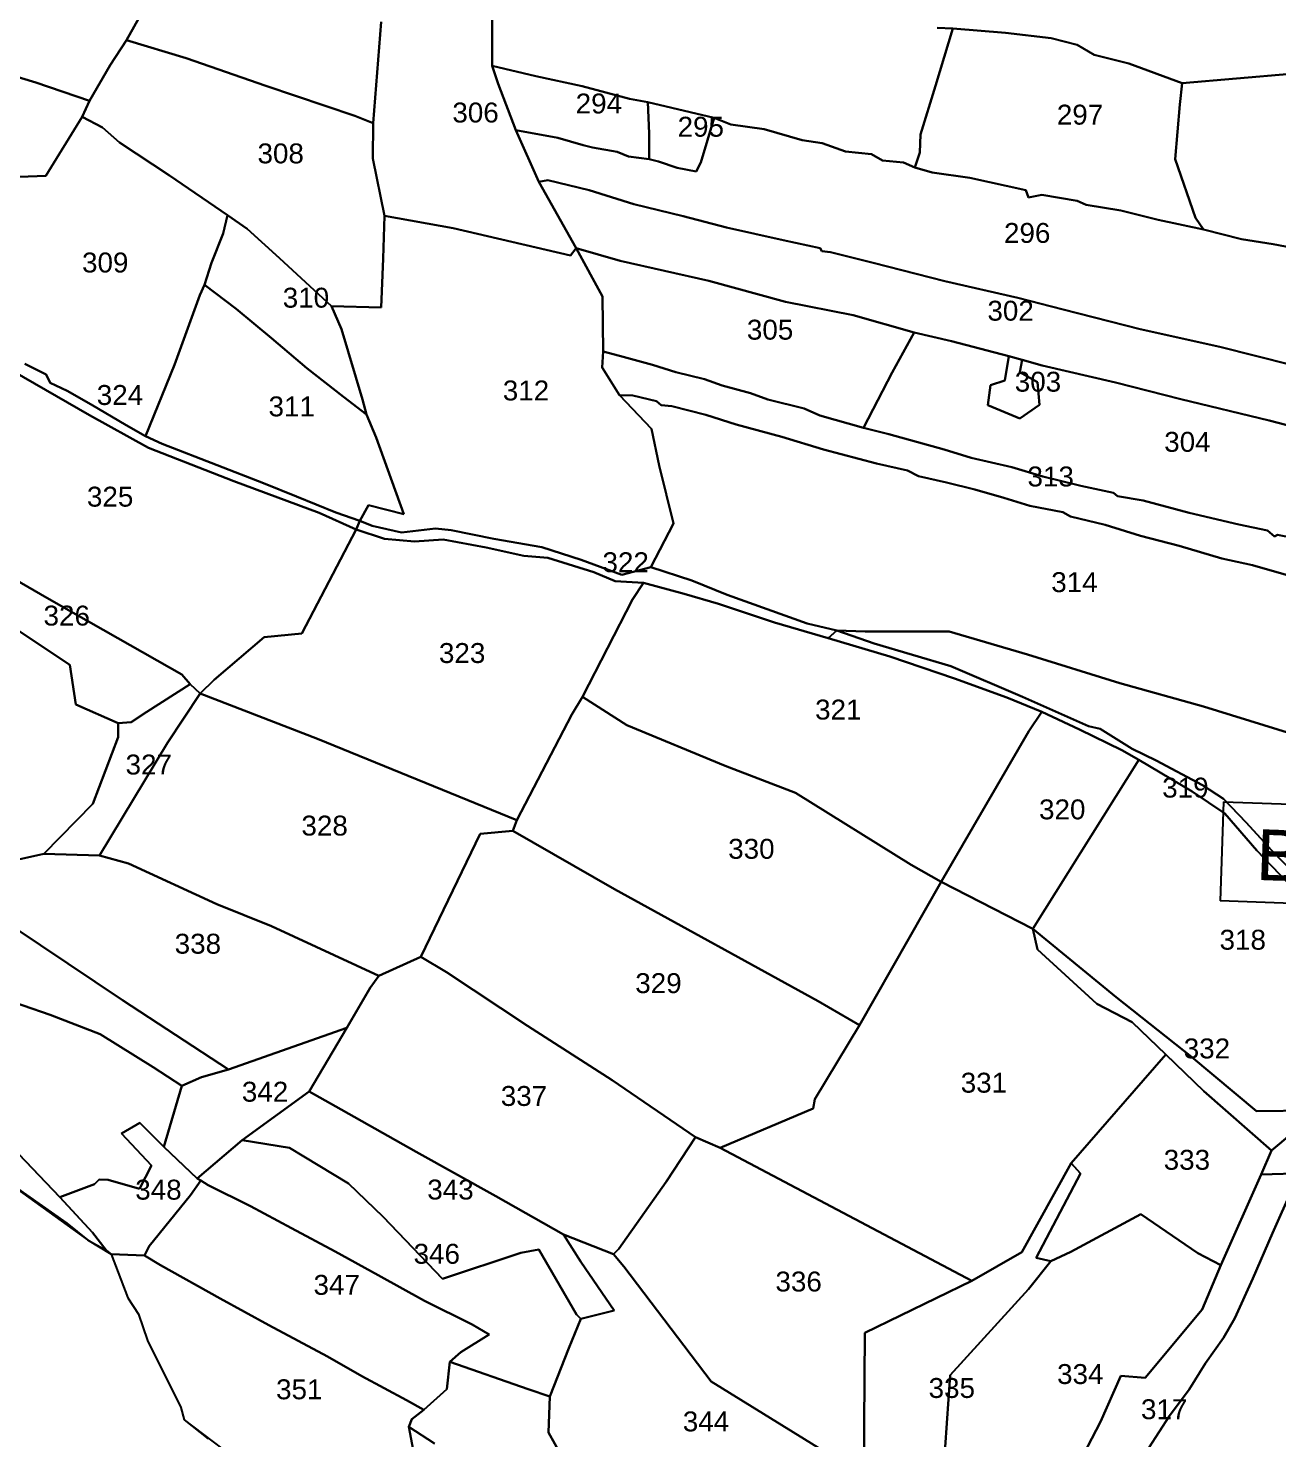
# Model space of a CAD drawing. Header units: inches. Extents: x 186800 to 194298, y 1604602 to 1613194.
# Drawn here: x 189738 to 190679, y 1607669 to 1608731 of the extents above; entities that cross this region are included whole.
import ezdxf

# ---------------------------------------------------------------- set-up
doc = ezdxf.new("R2010")
doc.units = ezdxf.units.IN
doc.header["$LTSCALE"] = 15
doc.header["$MEASUREMENT"] = 0
doc.layers.add('PLOT', color=7, linetype='Continuous')
doc.layers.add('PLOT NO', color=7, linetype='Continuous')
doc.styles.get("Standard").update_dxf_attribs({"font": 'arial.ttf'})

msp = doc.modelspace()

# ---------------------------------------------------------------- linework, layer by layer
at = {"layer": 'PLOT'}
for p, q in [((189823.6, 1608743), (189811.9, 1608722.2)), ((189811.9, 1608722.2), (189823.6, 1608743)), ((190087.6, 1608740.8), (190087.6, 1608702.9)), ((190087.6, 1608702.9), (190087.6, 1608740.8)), ((189997.8, 1608659.7), (190003.8, 1608736.1)), ((190003.8, 1608736.1), (189997.8, 1608659.7)), ((190421.5, 1608687.9), (190434.5, 1608731.2)), ((190434.5, 1608731.2), (190421.5, 1608687.9)), ((190434.5, 1608731.2), (190422.7, 1608731.5)), ((190422.7, 1608731.5), (190434.5, 1608731.2)), ((190434.5, 1608731.2), (190474.3, 1608727.9)), ((190474.3, 1608727.9), (190434.5, 1608731.2)), ((190474.3, 1608727.9), (190508.7, 1608723.8)), ((190508.7, 1608723.8), (190474.3, 1608727.9)), ((189799.8, 1608703.4), (189811.9, 1608722.2)), ((189811.9, 1608722.2), (189799.8, 1608703.4)), ((189811.9, 1608722.2), (189856.9, 1608708.7)), ((189856.9, 1608708.7), (189811.9, 1608722.2)), ((190508.7, 1608723.8), (190528.2, 1608718.8)), ((190528.2, 1608718.8), (190508.7, 1608723.8)), ((190528.2, 1608718.8), (190541.1, 1608711.2)), ((190541.1, 1608711.2), (190528.2, 1608718.8)), ((189665.1, 1608714.4), (189743.6, 1608690.4)), ((189743.6, 1608690.4), (189665.1, 1608714.4)), ((189856.9, 1608708.7), (189916.9, 1608687.8)), ((189916.9, 1608687.8), (189856.9, 1608708.7)), ((190541.1, 1608711.2), (190567.1, 1608704.7)), ((190567.1, 1608704.7), (190541.1, 1608711.2)), ((189784.2, 1608676.6), (189799.8, 1608703.4)), ((189799.8, 1608703.4), (189784.2, 1608676.6)), ((190087.6, 1608702.9), (190120.3, 1608695.2)), ((190120.3, 1608695.2), (190087.6, 1608702.9)), ((190087.6, 1608702.9), (190091.9, 1608689.5)), ((190091.9, 1608689.5), (190087.6, 1608702.9)), ((190567.1, 1608704.7), (190607.3, 1608689.9)), ((190607.3, 1608689.9), (190567.1, 1608704.7)), ((190689.2, 1608697), (190607.3, 1608689.9)), ((190607.3, 1608689.9), (190689.2, 1608697)), ((189743.6, 1608690.4), (189784.2, 1608676.6)), ((189784.2, 1608676.6), (189743.6, 1608690.4)), ((189916.9, 1608687.8), (189984, 1608665.2)), ((189984, 1608665.2), (189916.9, 1608687.8)), ((190091.9, 1608689.5), (190105.3, 1608654.4)), ((190105.3, 1608654.4), (190091.9, 1608689.5)), ((190120.3, 1608695.2), (190155.4, 1608687.7)), ((190155.4, 1608687.7), (190120.3, 1608695.2)), ((190155.4, 1608687.7), (190191, 1608678.2)), ((190191, 1608678.2), (190155.4, 1608687.7)), ((190410.1, 1608651.2), (190421.5, 1608687.9)), ((190421.5, 1608687.9), (190410.1, 1608651.2)), ((190607.3, 1608689.9), (190605.5, 1608673.9)), ((190605.5, 1608673.9), (190607.3, 1608689.9)), ((190607.3, 1608689.9), (190607.3, 1608689.9)), ((189784.2, 1608676.6), (189778.5, 1608664.6)), ((189778.5, 1608664.6), (189784.2, 1608676.6)), ((189784.2, 1608676.6), (189784.2, 1608676.6)), ((190191, 1608678.2), (190204.8, 1608675.6)), ((190204.8, 1608675.6), (190191, 1608678.2)), ((190204.8, 1608675.6), (190254.7, 1608663.7)), ((190254.7, 1608663.7), (190204.8, 1608675.6)), ((190204.8, 1608675.6), (190205.7, 1608651.9)), ((190205.7, 1608651.9), (190204.8, 1608675.6)), ((190204.8, 1608675.6), (190204.8, 1608675.6)), ((189778.5, 1608664.6), (189751.2, 1608620.2)), ((189751.2, 1608620.2), (189778.5, 1608664.6)), ((189794, 1608656.6), (189778.5, 1608664.6)), ((189778.5, 1608664.6), (189794, 1608656.6)), ((189984, 1608665.2), (189997.8, 1608659.7)), ((189997.8, 1608659.7), (189984, 1608665.2)), ((190605.5, 1608673.9), (190602.1, 1608632.7)), ((190602.1, 1608632.7), (190605.5, 1608673.9)), ((189806.7, 1608645.1), (189794, 1608656.6)), ((189794, 1608656.6), (189806.7, 1608645.1)), ((189997.5, 1608633.2), (189997.8, 1608659.7)), ((189997.8, 1608659.7), (189997.5, 1608633.2)), ((189997.8, 1608659.7), (189997.8, 1608659.7)), ((190137, 1608648.8), (190105.3, 1608654.4)), ((190105.3, 1608654.4), (190122.7, 1608615.7)), ((190105.3, 1608654.4), (190137, 1608648.8)), ((190122.7, 1608615.7), (190105.3, 1608654.4)), ((190254.7, 1608663.7), (190244.7, 1608630.1)), ((190244.7, 1608630.1), (190254.7, 1608663.7)), ((190254.7, 1608663.7), (190267.2, 1608658.8)), ((190267.2, 1608658.8), (190254.7, 1608663.7)), ((190254.7, 1608663.7), (190254.7, 1608663.7)), ((190267.2, 1608658.8), (190292.4, 1608655.2)), ((190292.4, 1608655.2), (190267.2, 1608658.8)), ((190292.4, 1608655.2), (190321.1, 1608647)), ((190321.1, 1608647), (190292.4, 1608655.2)), ((189844.4, 1608620.4), (189806.7, 1608645.1)), ((189806.7, 1608645.1), (189844.4, 1608620.4)), ((190156.1, 1608643.3), (190137, 1608648.8)), ((190137, 1608648.8), (190156.1, 1608643.3)), ((190163.2, 1608641.5), (190156.1, 1608643.3)), ((190156.1, 1608643.3), (190163.2, 1608641.5)), ((190205.7, 1608651.9), (190205.8, 1608632.6)), ((190205.8, 1608632.6), (190205.7, 1608651.9)), ((190321.1, 1608647), (190336.2, 1608644.8)), ((190336.2, 1608644.8), (190321.1, 1608647)), ((190336.2, 1608644.8), (190353.6, 1608638.5)), ((190353.6, 1608638.5), (190336.2, 1608644.8)), ((190409.8, 1608637.6), (190410.1, 1608651.2)), ((190410.1, 1608651.2), (190409.8, 1608637.6)), ((190006.4, 1608590.1), (189997.5, 1608633.2)), ((189997.5, 1608633.2), (190006.4, 1608590.1)), ((190181.6, 1608638.3), (190163.2, 1608641.5)), ((190163.2, 1608641.5), (190181.6, 1608638.3)), ((190190.3, 1608634.6), (190181.6, 1608638.3)), ((190181.6, 1608638.3), (190190.3, 1608634.6)), ((190205.8, 1608632.6), (190190.3, 1608634.6)), ((190190.3, 1608634.6), (190205.8, 1608632.6)), ((190212.9, 1608630.8), (190205.8, 1608632.6)), ((190205.8, 1608632.6), (190212.9, 1608630.8)), ((190353.6, 1608638.5), (190373.3, 1608636.4)), ((190373.3, 1608636.4), (190353.6, 1608638.5)), ((190373.3, 1608636.4), (190381.6, 1608631.7)), ((190381.6, 1608631.7), (190373.3, 1608636.4)), ((190406, 1608626.4), (190409.8, 1608637.6)), ((190409.8, 1608637.6), (190406, 1608626.4)), ((190602.1, 1608632.7), (190617.4, 1608588.5)), ((190617.4, 1608588.5), (190602.1, 1608632.7)), ((190226.9, 1608626.2), (190212.9, 1608630.8)), ((190212.9, 1608630.8), (190226.9, 1608626.2)), ((190241.2, 1608623.3), (190226.9, 1608626.2)), ((190226.9, 1608626.2), (190241.2, 1608623.3)), ((190244.7, 1608630.1), (190241.2, 1608623.3)), ((190241.2, 1608623.3), (190244.7, 1608630.1)), ((190381.6, 1608631.7), (190397.3, 1608630.1)), ((190397.3, 1608630.1), (190381.6, 1608631.7)), ((190397.3, 1608630.1), (190406, 1608626.4)), ((190406, 1608626.4), (190397.3, 1608630.1)), ((190419, 1608622.5), (190406, 1608626.4)), ((190406, 1608626.4), (190406, 1608626.4)), ((190406, 1608626.4), (190419, 1608622.5)), ((190447.3, 1608618.6), (190419, 1608622.5)), ((190419, 1608622.5), (190447.3, 1608618.6)), ((189751.2, 1608620.2), (189718.1, 1608618.8)), ((189718.1, 1608618.8), (189751.2, 1608620.2)), ((189888.2, 1608590.5), (189844.4, 1608620.4)), ((189844.4, 1608620.4), (189888.2, 1608590.5)), ((190129.5, 1608616.9), (190122.7, 1608615.7)), ((190122.7, 1608615.7), (190129.5, 1608616.9)), ((190122.7, 1608615.7), (190150.9, 1608565.5)), ((190150.9, 1608565.5), (190122.7, 1608615.7)), ((190160.5, 1608609.2), (190129.5, 1608616.9)), ((190129.5, 1608616.9), (190160.5, 1608609.2)), ((190489.5, 1608609.2), (190447.3, 1608618.6)), ((190447.3, 1608618.6), (190489.5, 1608609.2)), ((190194.3, 1608598.8), (190160.5, 1608609.2)), ((190160.5, 1608609.2), (190194.3, 1608598.8)), ((190491.5, 1608603.9), (190489.5, 1608609.2)), ((190489.5, 1608609.2), (190491.5, 1608603.9)), ((190501.6, 1608605.9), (190491.5, 1608603.9)), ((190491.5, 1608603.9), (190501.6, 1608605.9)), ((190528.2, 1608601.3), (190501.6, 1608605.9)), ((190501.6, 1608605.9), (190528.2, 1608601.3)), ((190534.9, 1608598.3), (190528.2, 1608601.3)), ((190528.2, 1608601.3), (190534.9, 1608598.3)), ((189888.2, 1608590.5), (189884.9, 1608576.7)), ((189884.9, 1608576.7), (189888.2, 1608590.5)), ((189902.8, 1608580.3), (189888.2, 1608590.5)), ((189888.2, 1608590.5), (189888.2, 1608590.5)), ((189888.2, 1608590.5), (189902.8, 1608580.3)), ((190006.4, 1608590.1), (190005.4, 1608557.9)), ((190005.4, 1608557.9), (190006.4, 1608590.1)), ((190058.1, 1608580.6), (190006.4, 1608590.1)), ((190006.4, 1608590.1), (190058.1, 1608580.6)), ((190231.4, 1608589.6), (190194.3, 1608598.8)), ((190194.3, 1608598.8), (190231.4, 1608589.6)), ((190264.1, 1608581.3), (190231.4, 1608589.6)), ((190231.4, 1608589.6), (190264.1, 1608581.3)), ((190561, 1608594), (190534.9, 1608598.3)), ((190534.9, 1608598.3), (190561, 1608594)), ((190589.3, 1608587), (190561, 1608594)), ((190561, 1608594), (190589.3, 1608587)), ((189927.2, 1608558.1), (189902.8, 1608580.3)), ((189902.8, 1608580.3), (189927.2, 1608558.1)), ((190146.6, 1608560.2), (190058.1, 1608580.6)), ((190058.1, 1608580.6), (190146.6, 1608560.2)), ((190306.8, 1608571.6), (190264.1, 1608581.3)), ((190264.1, 1608581.3), (190306.8, 1608571.6)), ((190623.5, 1608579.6), (190589.3, 1608587)), ((190589.3, 1608587), (190623.5, 1608579.6)), ((190617.4, 1608588.5), (190623.5, 1608579.6)), ((190623.5, 1608579.6), (190617.4, 1608588.5)), ((190623.5, 1608579.6), (190652, 1608572.4)), ((190652, 1608572.4), (190623.5, 1608579.6)), ((189884.9, 1608576.7), (189876.1, 1608554.6)), ((189876.1, 1608554.6), (189884.9, 1608576.7)), ((190334.5, 1608565.6), (190306.8, 1608571.6)), ((190306.8, 1608571.6), (190334.5, 1608565.6)), ((190652, 1608572.4), (190675.8, 1608568.7)), ((190675.8, 1608568.7), (190652, 1608572.4)), ((190675.8, 1608568.7), (190737.4, 1608556.7)), ((190737.4, 1608556.7), (190675.8, 1608568.7)), ((189966.4, 1608521.9), (189927.2, 1608558.1)), ((189927.2, 1608558.1), (189966.4, 1608521.9)), ((190005.4, 1608557.9), (190003.9, 1608520.9)), ((190003.9, 1608520.9), (190005.4, 1608557.9)), ((190150.9, 1608565.5), (190146.6, 1608560.2)), ((190146.6, 1608560.2), (190150.9, 1608565.5)), ((190183.9, 1608556.1), (190150.9, 1608565.5)), ((190150.9, 1608565.5), (190170.6, 1608529.2)), ((190170.6, 1608529.2), (190150.9, 1608565.5)), ((190150.9, 1608565.5), (190150.9, 1608565.5)), ((190150.9, 1608565.5), (190183.9, 1608556.1)), ((190335.9, 1608563.4), (190334.5, 1608565.6)), ((190334.5, 1608565.6), (190335.9, 1608563.4)), ((190342.3, 1608562.5), (190335.9, 1608563.4)), ((190335.9, 1608563.4), (190342.3, 1608562.5)), ((190374.5, 1608554.6), (190342.3, 1608562.5)), ((190342.3, 1608562.5), (190374.5, 1608554.6)), ((189876.1, 1608554.6), (189870.7, 1608538)), ((189870.7, 1608538), (189876.1, 1608554.6)), ((190250.8, 1608540.9), (190183.9, 1608556.1)), ((190183.9, 1608556.1), (190250.8, 1608540.9)), ((190428.4, 1608540.8), (190374.5, 1608554.6)), ((190374.5, 1608554.6), (190428.4, 1608540.8)), ((189870.7, 1608538), (189867.2, 1608530.2)), ((189867.2, 1608530.2), (189870.7, 1608538)), ((189894.6, 1608520), (189870.7, 1608538)), ((189870.7, 1608538), (189894.6, 1608520)), ((190308.6, 1608525.1), (190250.8, 1608540.9)), ((190250.8, 1608540.9), (190308.6, 1608525.1)), ((190483.5, 1608528.3), (190428.4, 1608540.8)), ((190428.4, 1608540.8), (190483.5, 1608528.3)), ((189867.2, 1608530.2), (189848.2, 1608477.7)), ((189848.2, 1608477.7), (189867.2, 1608530.2)), ((190170.6, 1608529.2), (190171.2, 1608487.8)), ((190171.2, 1608487.8), (190170.6, 1608529.2)), ((190517.7, 1608519.4), (190483.5, 1608528.3)), ((190483.5, 1608528.3), (190517.7, 1608519.4)), ((189921.3, 1608497.9), (189894.6, 1608520)), ((189894.6, 1608520), (189921.3, 1608497.9)), ((189974, 1608504.6), (189966.4, 1608521.9)), ((189966.4, 1608521.9), (189966.4, 1608521.9)), ((190003.9, 1608520.9), (189966.4, 1608521.9)), ((189966.4, 1608521.9), (189974, 1608504.6)), ((189966.4, 1608521.9), (190003.9, 1608520.9)), ((190359.5, 1608515.1), (190308.6, 1608525.1)), ((190308.6, 1608525.1), (190359.5, 1608515.1)), ((190405.4, 1608502.1), (190359.5, 1608515.1)), ((190359.5, 1608515.1), (190405.4, 1608502.1)), ((190575.6, 1608504.7), (190517.7, 1608519.4)), ((190517.7, 1608519.4), (190575.6, 1608504.7)), ((189989.8, 1608451.6), (189974, 1608504.6)), ((189974, 1608504.6), (189989.8, 1608451.6)), ((190635.6, 1608491.3), (190575.6, 1608504.7)), ((190575.6, 1608504.7), (190635.6, 1608491.3)), ((189947.9, 1608475.3), (189921.3, 1608497.9)), ((189921.3, 1608497.9), (189947.9, 1608475.3)), ((190405.4, 1608502.1), (190388.9, 1608471.9)), ((190388.9, 1608471.9), (190405.4, 1608502.1)), ((190433.6, 1608495.6), (190405.4, 1608502.1)), ((190405.4, 1608502.1), (190405.4, 1608502.1)), ((190405.4, 1608502.1), (190433.6, 1608495.6)), ((190476.8, 1608484.3), (190433.6, 1608495.6)), ((190433.6, 1608495.6), (190476.8, 1608484.3)), ((190171.2, 1608487.8), (190170.4, 1608475.8)), ((190170.4, 1608475.8), (190171.2, 1608487.8)), ((190183.5, 1608484.5), (190171.2, 1608487.8)), ((190171.2, 1608487.8), (190183.5, 1608484.5)), ((190208.3, 1608477.6), (190183.5, 1608484.5)), ((190183.5, 1608484.5), (190208.3, 1608477.6)), ((190476.8, 1608484.3), (190473.7, 1608465.8)), ((190473.7, 1608465.8), (190476.8, 1608484.3)), ((190486.9, 1608481.5), (190476.8, 1608484.3)), ((190476.8, 1608484.3), (190476.8, 1608484.3)), ((190476.8, 1608484.3), (190486.9, 1608481.5)), ((190689.4, 1608477.8), (190635.6, 1608491.3)), ((190635.6, 1608491.3), (190689.4, 1608477.8)), ((189726.1, 1608473.1), (189784.1, 1608439.9)), ((189784.1, 1608439.9), (189726.1, 1608473.1)), ((189751.6, 1608470.5), (189735.3, 1608478.5)), ((189735.3, 1608478.5), (189751.6, 1608470.5)), ((189848.2, 1608477.7), (189826.2, 1608423.9)), ((189826.2, 1608423.9), (189848.2, 1608477.7)), ((189975.4, 1608453.7), (189947.9, 1608475.3)), ((189947.9, 1608475.3), (189975.4, 1608453.7)), ((190170.4, 1608475.8), (190183.3, 1608454.8)), ((190183.3, 1608454.8), (190170.4, 1608475.8)), ((190225.8, 1608472.3), (190208.3, 1608477.6)), ((190208.3, 1608477.6), (190225.8, 1608472.3)), ((190485.1, 1608472.3), (190486.9, 1608481.5)), ((190486.9, 1608481.5), (190485.1, 1608472.3)), ((190486.9, 1608481.5), (190486.9, 1608481.5)), ((190501.9, 1608477.3), (190486.9, 1608481.5)), ((190486.9, 1608481.5), (190501.9, 1608477.3)), ((190557, 1608464.5), (190501.9, 1608477.3)), ((190501.9, 1608477.3), (190557, 1608464.5)), ((189754.6, 1608464.1), (189751.6, 1608470.5)), ((189751.6, 1608470.5), (189754.6, 1608464.1)), ((189767.4, 1608458.2), (189754.6, 1608464.1)), ((189754.6, 1608464.1), (189767.4, 1608458.2)), ((190247.4, 1608466.8), (190225.8, 1608472.3)), ((190225.8, 1608472.3), (190247.4, 1608466.8)), ((190260.8, 1608462.1), (190247.4, 1608466.8)), ((190247.4, 1608466.8), (190260.8, 1608462.1)), ((190282.2, 1608456.4), (190260.8, 1608462.1)), ((190260.8, 1608462.1), (190282.2, 1608456.4)), ((190388.9, 1608471.9), (190367.2, 1608430.2)), ((190367.2, 1608430.2), (190388.9, 1608471.9)), ((190462.9, 1608462.5), (190461, 1608447.3)), ((190461, 1608447.3), (190462.9, 1608462.5)), ((190473.7, 1608465.8), (190462.9, 1608462.5)), ((190462.9, 1608462.5), (190473.7, 1608465.8)), ((190498.3, 1608464.6), (190485.1, 1608472.3)), ((190485.1, 1608472.3), (190498.3, 1608464.6)), ((190499.8, 1608447.7), (190498.3, 1608464.6)), ((190498.3, 1608464.6), (190499.8, 1608447.7)), ((190606.3, 1608451.8), (190557, 1608464.5)), ((190557, 1608464.5), (190606.3, 1608451.8)), ((189785.5, 1608447.8), (189767.4, 1608458.2)), ((189767.4, 1608458.2), (189785.5, 1608447.8)), ((189992.8, 1608440.2), (189975.4, 1608453.7)), ((189975.4, 1608453.7), (189992.8, 1608440.2)), ((189992.8, 1608440.2), (189989.8, 1608451.6)), ((189989.8, 1608451.6), (189992.8, 1608440.2)), ((190193.5, 1608454.5), (190183.3, 1608454.8)), ((190183.3, 1608454.8), (190207.6, 1608429.4)), ((190183.3, 1608454.8), (190193.5, 1608454.5)), ((190207.6, 1608429.4), (190183.3, 1608454.8)), ((190211.2, 1608450.4), (190193.5, 1608454.5)), ((190193.5, 1608454.5), (190211.2, 1608450.4)), ((190295.3, 1608451.6), (190282.2, 1608456.4)), ((190282.2, 1608456.4), (190295.3, 1608451.6)), ((190322.5, 1608444.9), (190295.3, 1608451.6)), ((190295.3, 1608451.6), (190295.3, 1608451.6)), ((190295.3, 1608451.6), (190322.5, 1608444.9)), ((190672.9, 1608435.7), (190606.3, 1608451.8)), ((190606.3, 1608451.8), (190672.9, 1608435.7)), ((189811.8, 1608432.2), (189785.5, 1608447.8)), ((189785.5, 1608447.8), (189811.8, 1608432.2)), ((190214.7, 1608447.3), (190211.2, 1608450.4)), ((190211.2, 1608450.4), (190214.7, 1608447.3)), ((190222.9, 1608446.6), (190214.7, 1608447.3)), ((190214.7, 1608447.3), (190222.9, 1608446.6)), ((190248.5, 1608440), (190222.9, 1608446.6)), ((190222.9, 1608446.6), (190248.5, 1608440)), ((190334.4, 1608439.6), (190322.5, 1608444.9)), ((190322.5, 1608444.9), (190334.4, 1608439.6)), ((190461, 1608447.3), (190485.1, 1608437.3)), ((190485.1, 1608437.3), (190461, 1608447.3)), ((190485.1, 1608437.3), (190499.8, 1608447.7)), ((190499.8, 1608447.7), (190485.1, 1608437.3)), ((189784.1, 1608439.9), (189828.7, 1608415.1)), ((189828.7, 1608415.1), (189784.1, 1608439.9)), ((189826.2, 1608423.9), (189811.8, 1608432.2)), ((189811.8, 1608432.2), (189826.2, 1608423.9)), ((190000, 1608423), (189992.8, 1608440.2)), ((189992.8, 1608440.2), (189992.8, 1608440.2)), ((189992.8, 1608440.2), (190000, 1608423)), ((190271.2, 1608432.8), (190248.5, 1608440)), ((190248.5, 1608440), (190271.2, 1608432.8)), ((190305.8, 1608423.6), (190271.2, 1608432.8)), ((190271.2, 1608432.8), (190305.8, 1608423.6)), ((190367.2, 1608430.2), (190334.4, 1608439.6)), ((190334.4, 1608439.6), (190367.2, 1608430.2)), ((190386.4, 1608425.4), (190367.2, 1608430.2)), ((190367.2, 1608430.2), (190386.4, 1608425.4)), ((190735.5, 1608419.7), (190672.9, 1608435.7)), ((190672.9, 1608435.7), (190735.5, 1608419.7)), ((189838.8, 1608418.2), (189826.2, 1608423.9)), ((189826.2, 1608423.9), (189826.2, 1608423.9)), ((189826.2, 1608423.9), (189838.8, 1608418.2)), ((190021, 1608365.1), (190000, 1608423)), ((190000, 1608423), (190021, 1608365.1)), ((190207.6, 1608429.4), (190213.2, 1608402)), ((190213.2, 1608402), (190207.6, 1608429.4)), ((190337, 1608414), (190305.8, 1608423.6)), ((190305.8, 1608423.6), (190337, 1608414)), ((190428.1, 1608413.9), (190386.4, 1608425.4)), ((190386.4, 1608425.4), (190428.1, 1608413.9)), ((189828.7, 1608415.1), (189892.9, 1608390.2)), ((189892.9, 1608390.2), (189828.7, 1608415.1)), ((189880.2, 1608402.1), (189838.8, 1608418.2)), ((189838.8, 1608418.2), (189880.2, 1608402.1)), ((190377.1, 1608403.5), (190337, 1608414)), ((190337, 1608414), (190377.1, 1608403.5)), ((190448.3, 1608407.7), (190428.1, 1608413.9)), ((190428.1, 1608413.9), (190448.3, 1608407.7)), ((189915.3, 1608388.5), (189880.2, 1608402.1)), ((189880.2, 1608402.1), (189915.3, 1608388.5)), ((190213.2, 1608402), (190224, 1608358.2)), ((190224, 1608358.2), (190213.2, 1608402)), ((190400.4, 1608398), (190377.1, 1608403.5)), ((190377.1, 1608403.5), (190400.4, 1608398)), ((190479.1, 1608400.6), (190448.3, 1608407.7)), ((190448.3, 1608407.7), (190479.1, 1608400.6)), ((190502.3, 1608393.7), (190479.1, 1608400.6)), ((190479.1, 1608400.6), (190502.3, 1608393.7)), ((189892.9, 1608390.2), (189957.1, 1608366.3)), ((189957.1, 1608366.3), (189892.9, 1608390.2)), ((189940.1, 1608378.6), (189915.3, 1608388.5)), ((189915.3, 1608388.5), (189940.1, 1608378.6)), ((190408.7, 1608393.9), (190400.4, 1608398)), ((190400.4, 1608398), (190408.7, 1608393.9)), ((190429.7, 1608389.2), (190408.7, 1608393.9)), ((190408.7, 1608393.9), (190429.7, 1608389.2)), ((190451.2, 1608383.7), (190429.7, 1608389.2)), ((190429.7, 1608389.2), (190451.2, 1608383.7)), ((190531.1, 1608386.6), (190502.3, 1608393.7)), ((190502.3, 1608393.7), (190531.1, 1608386.6)), ((189969.6, 1608366.4), (189940.1, 1608378.6)), ((189940.1, 1608378.6), (189969.6, 1608366.4)), ((190473, 1608377.6), (190451.2, 1608383.7)), ((190451.2, 1608383.7), (190473, 1608377.6)), ((190492.6, 1608371.5), (190473, 1608377.6)), ((190473, 1608377.6), (190492.6, 1608371.5)), ((190555.7, 1608381.3), (190531.1, 1608386.6)), ((190531.1, 1608386.6), (190555.7, 1608381.3)), ((190558.7, 1608378.9), (190555.7, 1608381.3)), ((190555.7, 1608381.3), (190558.7, 1608378.9)), ((190578, 1608375.4), (190558.7, 1608378.9)), ((190558.7, 1608378.9), (190578, 1608375.4)), ((189987.7, 1608360.3), (189969.6, 1608366.4)), ((189969.6, 1608366.4), (189987.7, 1608360.3)), ((189987.7, 1608360.3), (189994.2, 1608372.1)), ((189994.2, 1608372.1), (189987.7, 1608360.3)), ((189994.2, 1608372.1), (190021, 1608365.1)), ((190021, 1608365.1), (189994.2, 1608372.1)), ((190517.5, 1608366.7), (190492.6, 1608371.5)), ((190492.6, 1608371.5), (190517.5, 1608366.7)), ((190523.1, 1608363.4), (190517.5, 1608366.7)), ((190517.5, 1608366.7), (190523.1, 1608363.4)), ((190612.6, 1608366.3), (190578, 1608375.4)), ((190578, 1608375.4), (190612.6, 1608366.3)), ((189957.1, 1608366.3), (189985.1, 1608353.7)), ((189985.1, 1608353.7), (189957.1, 1608366.3)), ((189985.1, 1608353.7), (189987.7, 1608360.3)), ((189987.7, 1608360.3), (189985.1, 1608353.7)), ((189997.2, 1608356.4), (189987.7, 1608360.3)), ((189987.7, 1608360.3), (189997.2, 1608356.4)), ((190019.3, 1608351.4), (189997.2, 1608356.4)), ((189997.2, 1608356.4), (190019.3, 1608351.4)), ((190224, 1608358.2), (190207.1, 1608325.2)), ((190207.1, 1608325.2), (190224, 1608358.2)), ((190549.2, 1608357.1), (190523.1, 1608363.4)), ((190523.1, 1608363.4), (190549.2, 1608357.1)), ((190576, 1608349), (190549.2, 1608357.1)), ((190549.2, 1608357.1), (190576, 1608349)), ((190650, 1608357.5), (190612.6, 1608366.3)), ((190612.6, 1608366.3), (190650, 1608357.5)), ((190671.5, 1608353), (190650, 1608357.5)), ((190650, 1608357.5), (190671.5, 1608353)), ((189985.1, 1608353.7), (189944.1, 1608275.4)), ((189944.1, 1608275.4), (189985.1, 1608353.7)), ((190006.3, 1608346.7), (189985.1, 1608353.7)), ((189985.1, 1608353.7), (190006.3, 1608346.7)), ((189985.1, 1608353.7), (189985.1, 1608353.7)), ((190028.9, 1608344.6), (190006.3, 1608346.7)), ((190006.3, 1608346.7), (190028.9, 1608344.6)), ((190044.7, 1608354.4), (190019.3, 1608351.4)), ((190019.3, 1608351.4), (190044.7, 1608354.4)), ((190050.5, 1608346.2), (190028.9, 1608344.6)), ((190028.9, 1608344.6), (190050.5, 1608346.2)), ((190056.7, 1608353.1), (190044.7, 1608354.4)), ((190044.7, 1608354.4), (190056.7, 1608353.1)), ((190083, 1608340.1), (190050.5, 1608346.2)), ((190050.5, 1608346.2), (190083, 1608340.1)), ((190088.8, 1608346.6), (190056.7, 1608353.1)), ((190056.7, 1608353.1), (190088.8, 1608346.6)), ((190124.8, 1608340.3), (190088.8, 1608346.6)), ((190088.8, 1608346.6), (190124.8, 1608340.3)), ((190605.1, 1608341.4), (190576, 1608349)), ((190576, 1608349), (190605.1, 1608341.4)), ((190676.8, 1608348.4), (190671.5, 1608353)), ((190671.5, 1608353), (190676.8, 1608348.4)), ((190679.2, 1608349.7), (190676.8, 1608348.4)), ((190676.8, 1608348.4), (190679.2, 1608349.7)), ((190701.1, 1608345.3), (190679.2, 1608349.7)), ((190679.2, 1608349.7), (190701.1, 1608345.3)), ((189752.1, 1608302.1), (189693.2, 1608336.3)), ((189693.2, 1608336.3), (189752.1, 1608302.1)), ((190111.3, 1608333.9), (190083, 1608340.1)), ((190083, 1608340.1), (190111.3, 1608333.9)), ((190154.5, 1608330.9), (190124.8, 1608340.3)), ((190124.8, 1608340.3), (190154.5, 1608330.9)), ((190637.3, 1608331.9), (190605.1, 1608341.4)), ((190605.1, 1608341.4), (190637.3, 1608331.9)), ((190129.4, 1608332.2), (190111.3, 1608333.9)), ((190111.3, 1608333.9), (190129.4, 1608332.2)), ((190164.1, 1608321.4), (190129.4, 1608332.2)), ((190129.4, 1608332.2), (190164.1, 1608321.4)), ((190185.3, 1608319.4), (190154.5, 1608330.9)), ((190154.5, 1608330.9), (190185.3, 1608319.4)), ((190207.1, 1608325.2), (190185.3, 1608319.4)), ((190185.3, 1608319.4), (190207.1, 1608325.2)), ((190237.9, 1608315.2), (190207.1, 1608325.2)), ((190207.1, 1608325.2), (190207.1, 1608325.2)), ((190207.1, 1608325.2), (190237.9, 1608315.2)), ((190660.4, 1608326.9), (190637.3, 1608331.9)), ((190637.3, 1608331.9), (190660.4, 1608326.9)), ((190685.7, 1608319.6), (190660.4, 1608326.9)), ((190660.4, 1608326.9), (190685.7, 1608319.6)), ((190180.2, 1608314.7), (190164.1, 1608321.4)), ((190164.1, 1608321.4), (190180.2, 1608314.7)), ((190201.4, 1608313.5), (190180.2, 1608314.7)), ((190180.2, 1608314.7), (190201.4, 1608313.5)), ((190193.1, 1608300.9), (190201.4, 1608313.5)), ((190201.4, 1608313.5), (190193.1, 1608300.9)), ((190201.4, 1608313.5), (190201.4, 1608313.5)), ((190232.1, 1608305.2), (190201.4, 1608313.5)), ((190201.4, 1608313.5), (190232.1, 1608305.2)), ((190264.5, 1608304.5), (190237.9, 1608315.2)), ((190237.9, 1608315.2), (190264.5, 1608304.5)), ((190258, 1608297.6), (190232.1, 1608305.2)), ((190232.1, 1608305.2), (190258, 1608297.6)), ((190324.8, 1608282.8), (190264.5, 1608304.5)), ((190264.5, 1608304.5), (190324.8, 1608282.8)), ((189769.2, 1608251.7), (189705.4, 1608294)), ((189705.4, 1608294), (189769.2, 1608251.7)), ((189805.6, 1608271.8), (189752.1, 1608302.1)), ((189752.1, 1608302.1), (189805.6, 1608271.8)), ((190155.6, 1608227.5), (190193.1, 1608300.9)), ((190193.1, 1608300.9), (190155.6, 1608227.5)), ((190300.1, 1608283.7), (190258, 1608297.6)), ((190258, 1608297.6), (190300.1, 1608283.7)), ((190340.6, 1608271.7), (190300.1, 1608283.7)), ((190300.1, 1608283.7), (190340.6, 1608271.7)), ((190347.1, 1608277.6), (190324.8, 1608282.8)), ((190324.8, 1608282.8), (190347.1, 1608277.6)), ((189853.8, 1608244.5), (189805.6, 1608271.8)), ((189805.6, 1608271.8), (189853.8, 1608244.5)), ((189915.6, 1608272.5), (189878.1, 1608240.5)), ((189878.1, 1608240.5), (189915.6, 1608272.5)), ((189944.1, 1608275.4), (189915.6, 1608272.5)), ((189915.6, 1608272.5), (189944.1, 1608275.4)), ((190347.1, 1608277.6), (190340.6, 1608271.7)), ((190340.6, 1608271.7), (190347.1, 1608277.6)), ((190340.6, 1608271.7), (190387.1, 1608257.9)), ((190387.1, 1608257.9), (190340.6, 1608271.7)), ((190340.6, 1608271.7), (190340.6, 1608271.7)), ((190375.3, 1608267.9), (190347.1, 1608277.6)), ((190368.6, 1608276.9), (190347.1, 1608277.6)), ((190347.1, 1608277.6), (190375.3, 1608267.9)), ((190347.1, 1608277.6), (190368.6, 1608276.9)), ((190431.8, 1608276.8), (190368.6, 1608276.9)), ((190368.6, 1608276.9), (190431.8, 1608276.8)), ((190490.7, 1608259.4), (190431.8, 1608276.8)), ((190431.8, 1608276.8), (190490.7, 1608259.4)), ((190433, 1608250.6), (190375.3, 1608267.9)), ((190375.3, 1608267.9), (190433, 1608250.6)), ((189773.9, 1608221.7), (189769.2, 1608251.7)), ((189769.2, 1608251.7), (189773.9, 1608221.7)), ((190387.1, 1608257.9), (190435.8, 1608241.3)), ((190435.8, 1608241.3), (190387.1, 1608257.9)), ((190487.1, 1608227.6), (190433, 1608250.6)), ((190433, 1608250.6), (190487.1, 1608227.6)), ((190560.3, 1608238), (190490.7, 1608259.4)), ((190490.7, 1608259.4), (190560.3, 1608238)), ((189860, 1608237.2), (189853.8, 1608244.5)), ((189853.8, 1608244.5), (189860, 1608237.2)), ((189878.1, 1608240.5), (189867.4, 1608230.2)), ((189867.4, 1608230.2), (189878.1, 1608240.5)), ((190435.8, 1608241.3), (190475.2, 1608227.1)), ((190475.2, 1608227.1), (190435.8, 1608241.3)), ((189860, 1608237.2), (189827.2, 1608216.4)), ((189827.2, 1608216.4), (189860, 1608237.2)), ((189867.4, 1608230.2), (189842.8, 1608193)), ((189842.8, 1608193), (189867.4, 1608230.2)), ((189867.4, 1608230.2), (189860, 1608237.2)), ((189860, 1608237.2), (189860, 1608237.2)), ((189860, 1608237.2), (189867.4, 1608230.2)), ((189867.4, 1608230.2), (189955.9, 1608196)), ((189955.9, 1608196), (189867.4, 1608230.2)), ((189867.4, 1608230.2), (189867.4, 1608230.2)), ((190623.5, 1608220.3), (190560.3, 1608238)), ((190560.3, 1608238), (190623.5, 1608220.3)), ((189805.8, 1608207.7), (189773.9, 1608221.7)), ((189773.9, 1608221.7), (189805.8, 1608207.7)), ((190147.6, 1608214.2), (190155.6, 1608227.5)), ((190155.6, 1608227.5), (190147.6, 1608214.2)), ((190189, 1608206.3), (190155.6, 1608227.5)), ((190155.6, 1608227.5), (190189, 1608206.3)), ((190475.2, 1608227.1), (190501.7, 1608216.3)), ((190501.7, 1608216.3), (190475.2, 1608227.1)), ((190536.7, 1608205.6), (190487.1, 1608227.6)), ((190487.1, 1608227.6), (190536.7, 1608205.6)), ((190679.3, 1608202.9), (190623.5, 1608220.3)), ((190623.5, 1608220.3), (190679.3, 1608202.9)), ((189805.8, 1608207.7), (189805.7, 1608197.3)), ((189805.7, 1608197.3), (189805.8, 1608207.7)), ((189815.6, 1608208.6), (189805.8, 1608207.7)), ((189805.8, 1608207.7), (189815.6, 1608208.6)), ((189805.8, 1608207.7), (189805.8, 1608207.7)), ((189827.2, 1608216.4), (189815.6, 1608208.6)), ((189815.6, 1608208.6), (189827.2, 1608216.4)), ((190106, 1608134.8), (190147.6, 1608214.2)), ((190147.6, 1608214.2), (190106, 1608134.8)), ((190501.7, 1608216.3), (190491.8, 1608201.8)), ((190491.8, 1608201.8), (190501.7, 1608216.3)), ((190529.9, 1608203.1), (190501.7, 1608216.3)), ((190501.7, 1608216.3), (190529.9, 1608203.1)), ((189805.7, 1608197.3), (189786.6, 1608147)), ((189786.6, 1608147), (189805.7, 1608197.3)), ((190263, 1608175.6), (190189, 1608206.3)), ((190189, 1608206.3), (190263, 1608175.6)), ((190491.8, 1608201.8), (190425.7, 1608088.3)), ((190425.7, 1608088.3), (190491.8, 1608201.8)), ((190561.8, 1608187.3), (190529.9, 1608203.1)), ((190529.9, 1608203.1), (190561.8, 1608187.3)), ((190545.5, 1608203.4), (190536.7, 1608205.6)), ((190536.7, 1608205.6), (190545.5, 1608203.4)), ((190569.7, 1608188.5), (190545.5, 1608203.4)), ((190545.5, 1608203.4), (190569.7, 1608188.5)), ((190744.8, 1608183.2), (190679.3, 1608202.9)), ((190679.3, 1608202.9), (190744.8, 1608183.2)), ((189842.8, 1608193), (189791.6, 1608108.1)), ((189791.6, 1608108.1), (189842.8, 1608193)), ((189955.9, 1608196), (190062.4, 1608152.5)), ((190062.4, 1608152.5), (189955.9, 1608196)), ((190574.7, 1608180.2), (190561.8, 1608187.3)), ((190561.8, 1608187.3), (190574.7, 1608180.2)), ((190587.7, 1608179.6), (190569.7, 1608188.5)), ((190569.7, 1608188.5), (190587.7, 1608179.6)), ((190316, 1608155.2), (190263, 1608175.6)), ((190263, 1608175.6), (190316, 1608155.2)), ((190494.8, 1608052.7), (190574.7, 1608180.2)), ((190574.7, 1608180.2), (190494.8, 1608052.7)), ((190574.7, 1608180.2), (190574.7, 1608180.2)), ((190614.8, 1608156.2), (190574.7, 1608180.2)), ((190574.7, 1608180.2), (190614.8, 1608156.2)), ((190622.7, 1608161), (190587.7, 1608179.6)), ((190587.7, 1608179.6), (190622.7, 1608161)), ((190403.2, 1608101), (190316, 1608155.2)), ((190316, 1608155.2), (190403.2, 1608101)), ((190639.5, 1608139.8), (190614.8, 1608156.2)), ((190614.8, 1608156.2), (190639.5, 1608139.8)), ((190638.4, 1608150.7), (190622.7, 1608161)), ((190622.7, 1608161), (190638.4, 1608150.7)), ((189786.6, 1608147), (189749.8, 1608109.3)), ((189749.8, 1608109.3), (189786.6, 1608147)), ((190062.4, 1608152.5), (190106, 1608134.8)), ((190106, 1608134.8), (190062.4, 1608152.5)), ((190655.6, 1608133), (190638.4, 1608150.7)), ((190638.4, 1608150.7), (190655.6, 1608133)), ((190103, 1608126.6), (190106, 1608134.8)), ((190106, 1608134.8), (190103, 1608126.6)), ((190106, 1608134.8), (190106, 1608134.8)), ((190663.6, 1608111.8), (190639.5, 1608139.8)), ((190639.5, 1608139.8), (190663.6, 1608111.8)), ((190674.6, 1608112), (190655.6, 1608133)), ((190655.6, 1608133), (190674.6, 1608112)), ((190078.5, 1608124.5), (190033.7, 1608031.7)), ((190033.7, 1608031.7), (190078.5, 1608124.5)), ((190103, 1608126.6), (190078.5, 1608124.5)), ((190078.5, 1608124.5), (190103, 1608126.6)), ((190179.7, 1608082.7), (190103, 1608126.6)), ((190103, 1608126.6), (190179.7, 1608082.7)), ((190712.7, 1608060.3), (190663.6, 1608111.8)), ((190663.6, 1608111.8), (190712.7, 1608060.3)), ((190709.7, 1608075.9), (190674.6, 1608112)), ((190674.6, 1608112), (190709.7, 1608075.9)), ((189749.8, 1608109.3), (189677.7, 1608093.2)), ((189677.7, 1608093.2), (189749.8, 1608109.3)), ((189791.6, 1608108.1), (189749.8, 1608109.3)), ((189749.8, 1608109.3), (189791.6, 1608108.1)), ((189813.4, 1608102.1), (189791.6, 1608108.1)), ((189791.6, 1608108.1), (189813.4, 1608102.1)), ((189880, 1608071.4), (189813.4, 1608102.1)), ((189813.4, 1608102.1), (189880, 1608071.4)), ((190425.7, 1608088.3), (190403.2, 1608101)), ((190403.2, 1608101), (190425.7, 1608088.3)), ((190333, 1607998.2), (190179.7, 1608082.7)), ((190179.7, 1608082.7), (190333, 1607998.2)), ((190425.7, 1608088.3), (190364.2, 1607980.3)), ((190364.2, 1607980.3), (190425.7, 1608088.3)), ((190425.7, 1608088.3), (190494.8, 1608052.7)), ((190494.8, 1608052.7), (190425.7, 1608088.3)), ((190425.7, 1608088.3), (190425.7, 1608088.3)), ((189921.3, 1608054.9), (189880, 1608071.4)), ((189880, 1608071.4), (189921.3, 1608054.9)), ((189726.6, 1608054.2), (189808.9, 1607999.1)), ((189808.9, 1607999.1), (189726.6, 1608054.2)), ((190002, 1608017.3), (189921.3, 1608054.9)), ((189921.3, 1608054.9), (190002, 1608017.3)), ((190557.7, 1608001.4), (190494.8, 1608052.7)), ((190494.8, 1608052.7), (190498.4, 1608037.2)), ((190498.4, 1608037.2), (190494.8, 1608052.7)), ((190494.8, 1608052.7), (190494.8, 1608052.7)), ((190494.8, 1608052.7), (190557.7, 1608001.4)), ((190498.4, 1608037.2), (190519.3, 1608018.1)), ((190519.3, 1608018.1), (190498.4, 1608037.2)), ((190033.7, 1608031.7), (190002, 1608017.3)), ((190002, 1608017.3), (190033.7, 1608031.7)), ((190053, 1608020.2), (190033.7, 1608031.7)), ((190033.7, 1608031.7), (190053, 1608020.2)), ((189754.4, 1607988.1), (189666.4, 1608018.2)), ((189666.4, 1608018.2), (189754.4, 1607988.1)), ((190002, 1608017.3), (189995.6, 1608008.3)), ((189995.6, 1608008.3), (190002, 1608017.3)), ((190002, 1608017.3), (190002, 1608017.3)), ((190114.1, 1607979.7), (190053, 1608020.2)), ((190053, 1608020.2), (190114.1, 1607979.7)), ((190519.3, 1608018.1), (190543, 1607996.2)), ((190543, 1607996.2), (190519.3, 1608018.1)), ((189995.6, 1608008.3), (189978.1, 1607978.3)), ((189978.1, 1607978.3), (189995.6, 1608008.3)), ((189808.9, 1607999.1), (189888.9, 1607946.8)), ((189888.9, 1607946.8), (189808.9, 1607999.1)), ((190364.2, 1607980.3), (190333, 1607998.2)), ((190333, 1607998.2), (190364.2, 1607980.3)), ((190543, 1607996.2), (190569.7, 1607982.5)), ((190569.7, 1607982.5), (190543, 1607996.2)), ((190614.4, 1607956.3), (190557.7, 1608001.4)), ((190557.7, 1608001.4), (190614.4, 1607956.3)), ((189792.1, 1607973.4), (189754.4, 1607988.1)), ((189754.4, 1607988.1), (189792.1, 1607973.4)), ((189832.2, 1607948.5), (189792.1, 1607973.4)), ((189792.1, 1607973.4), (189832.2, 1607948.5)), ((189978.1, 1607978.3), (189888.9, 1607946.8)), ((189888.9, 1607946.8), (189978.1, 1607978.3)), ((189978.1, 1607978.3), (189949.5, 1607930.3)), ((189949.5, 1607930.3), (189978.1, 1607978.3)), ((190178, 1607938.7), (190114.1, 1607979.7)), ((190114.1, 1607979.7), (190178, 1607938.7)), ((190330.7, 1607924.4), (190364.2, 1607980.3)), ((190364.2, 1607980.3), (190330.7, 1607924.4)), ((190364.2, 1607980.3), (190364.2, 1607980.3)), ((190569.7, 1607982.5), (190595.1, 1607958.1)), ((190595.1, 1607958.1), (190569.7, 1607982.5)), ((190595.1, 1607958.1), (190577.9, 1607938.5)), ((190577.9, 1607938.5), (190595.1, 1607958.1)), ((190595.1, 1607958.1), (190623.7, 1607930.5)), ((190623.7, 1607930.5), (190595.1, 1607958.1)), ((190663.3, 1607915.5), (190614.4, 1607956.3)), ((190614.4, 1607956.3), (190614.4, 1607956.3)), ((190614.4, 1607956.3), (190663.3, 1607915.5)), ((189853.7, 1607934.6), (189832.2, 1607948.5)), ((189832.2, 1607948.5), (189853.7, 1607934.6)), ((189888.9, 1607946.8), (189868.5, 1607941.1)), ((189868.5, 1607941.1), (189888.9, 1607946.8)), ((189853.7, 1607934.6), (189840.1, 1607888.6)), ((189840.1, 1607888.6), (189853.7, 1607934.6)), ((189868.5, 1607941.1), (189853.7, 1607934.6)), ((189853.7, 1607934.6), (189868.5, 1607941.1)), ((190240.6, 1607895.9), (190178, 1607938.7)), ((190178, 1607938.7), (190240.6, 1607895.9)), ((190577.9, 1607938.5), (190523.8, 1607876.3)), ((190523.8, 1607876.3), (190577.9, 1607938.5)), ((189949.5, 1607930.3), (189899.2, 1607893.5)), ((189899.2, 1607893.5), (189949.5, 1607930.3)), ((189949.5, 1607930.3), (189973.7, 1607916.6)), ((189973.7, 1607916.6), (189949.5, 1607930.3)), ((189949.5, 1607930.3), (189949.5, 1607930.3)), ((190329.3, 1607917.4), (190330.7, 1607924.4)), ((190330.7, 1607924.4), (190329.3, 1607917.4)), ((190623.7, 1607930.5), (190674.6, 1607885.8)), ((190674.6, 1607885.8), (190623.7, 1607930.5)), ((189973.7, 1607916.6), (190030.2, 1607884.7)), ((190030.2, 1607884.7), (189973.7, 1607916.6)), ((190259.2, 1607887.9), (190329.3, 1607917.4)), ((190329.3, 1607917.4), (190259.2, 1607887.9)), ((190710.5, 1607916), (190663.3, 1607915.5)), ((190663.3, 1607915.5), (190710.5, 1607916)), ((190674.6, 1607885.8), (190710.5, 1607916)), ((190710.5, 1607916), (190674.6, 1607885.8)), ((189822.1, 1607906.6), (189808.3, 1607898.7)), ((189808.3, 1607898.7), (189822.1, 1607906.6)), ((189808.3, 1607898.7), (189830.8, 1607874.4)), ((189830.8, 1607874.4), (189808.3, 1607898.7)), ((189840.1, 1607888.6), (189822.1, 1607906.6)), ((189822.1, 1607906.6), (189840.1, 1607888.6)), ((189746.2, 1607866.9), (189725.9, 1607888.3)), ((189725.9, 1607888.3), (189746.2, 1607866.9)), ((189865.2, 1607864.8), (189840.1, 1607888.6)), ((189840.1, 1607888.6), (189840.1, 1607888.6)), ((189840.1, 1607888.6), (189865.2, 1607864.8)), ((189899.2, 1607893.5), (189865.2, 1607864.8)), ((189865.2, 1607864.8), (189899.2, 1607893.5)), ((189934.7, 1607887.8), (189899.2, 1607893.5)), ((189899.2, 1607893.5), (189934.7, 1607887.8)), ((190218.5, 1607862.1), (190240.6, 1607895.9)), ((190240.6, 1607895.9), (190218.5, 1607862.1)), ((190240.6, 1607895.9), (190240.6, 1607895.9)), ((190240.6, 1607895.9), (190259.2, 1607887.9)), ((190259.2, 1607887.9), (190240.6, 1607895.9)), ((189687.3, 1607887), (189782.6, 1607818.5)), ((189945.5, 1607881.2), (189934.7, 1607887.8)), ((189934.7, 1607887.8), (189945.5, 1607881.2)), ((189979.2, 1607860.9), (189945.5, 1607881.2)), ((189945.5, 1607881.2), (189979.2, 1607860.9)), ((190030.2, 1607884.7), (190090.3, 1607851.3)), ((190090.3, 1607851.3), (190030.2, 1607884.7)), ((190448.9, 1607787.7), (190259.2, 1607887.9)), ((190259.2, 1607887.9), (190259.2, 1607887.9)), ((190259.2, 1607887.9), (190448.9, 1607787.7)), ((190666.9, 1607867.7), (190674.6, 1607885.8)), ((190674.6, 1607885.8), (190666.9, 1607867.7)), ((190674.6, 1607885.8), (190674.6, 1607885.8)), ((189761.8, 1607850.6), (189746.2, 1607866.9)), ((189746.2, 1607866.9), (189761.8, 1607850.6)), ((189830.8, 1607874.4), (189821.7, 1607857)), ((189821.7, 1607857), (189830.8, 1607874.4)), ((190523.8, 1607876.3), (190486.6, 1607809.3)), ((190486.6, 1607809.3), (190523.8, 1607876.3)), ((190497.4, 1607804.9), (190530.7, 1607868.5)), ((190530.7, 1607868.5), (190497.4, 1607804.9)), ((190530.7, 1607868.5), (190523.8, 1607876.3)), ((190523.8, 1607876.3), (190530.7, 1607868.5)), ((190666.9, 1607867.7), (190636.4, 1607799.5)), ((190636.4, 1607799.5), (190666.9, 1607867.7)), ((190700.2, 1607868.7), (190666.9, 1607867.7)), ((190666.9, 1607867.7), (190700.2, 1607868.7)), ((189729.8, 1607857.2), (189767.1, 1607831)), ((189787.8, 1607860.5), (189761.8, 1607850.6)), ((189761.8, 1607850.6), (189787.8, 1607860.5)), ((189791.5, 1607863.9), (189787.8, 1607860.5)), ((189787.8, 1607860.5), (189791.5, 1607863.9)), ((189798.2, 1607863.6), (189791.5, 1607863.9)), ((189791.5, 1607863.9), (189798.2, 1607863.6)), ((189821.7, 1607857), (189798.2, 1607863.6)), ((189798.2, 1607863.6), (189821.7, 1607857)), ((189860.2, 1607852.1), (189867.9, 1607863.1)), ((189867.9, 1607863.1), (189860.2, 1607852.1)), ((189867.9, 1607863.1), (189865.2, 1607864.8)), ((189865.2, 1607864.8), (189867.9, 1607863.1)), ((189873.6, 1607859.6), (189867.9, 1607863.1)), ((189867.9, 1607863.1), (189873.6, 1607859.6)), ((189905.5, 1607844), (189873.6, 1607859.6)), ((189873.6, 1607859.6), (189905.5, 1607844)), ((190005.4, 1607835.8), (189979.2, 1607860.9)), ((189979.2, 1607860.9), (190005.4, 1607835.8)), ((190182.9, 1607811.8), (190218.5, 1607862.1)), ((190218.5, 1607862.1), (190182.9, 1607811.8)), ((190675.3, 1607823.6), (190690.6, 1607857.9)), ((190690.6, 1607857.9), (190675.3, 1607823.6)), ((189761.8, 1607850.6), (189786.5, 1607824.1)), ((189786.5, 1607824.1), (189761.8, 1607850.6)), ((189761.8, 1607850.6), (189761.8, 1607850.6)), ((189829.1, 1607813.7), (189860.2, 1607852.1)), ((189860.2, 1607852.1), (189829.1, 1607813.7)), ((190090.3, 1607851.3), (190141.2, 1607822.6)), ((190141.2, 1607822.6), (190090.3, 1607851.3)), ((189936.2, 1607827.4), (189905.5, 1607844)), ((189905.5, 1607844), (189936.2, 1607827.4)), ((190050.1, 1607789.2), (190005.4, 1607835.8)), ((190005.4, 1607835.8), (190050.1, 1607789.2)), ((190576.3, 1607837.8), (190523.4, 1607809.5)), ((190523.4, 1607809.5), (190576.3, 1607837.8)), ((190619.2, 1607808.5), (190576.3, 1607837.8)), ((190576.3, 1607837.8), (190619.2, 1607808.5)), ((189767.1, 1607831), (189782.6, 1607818.5)), ((189969.2, 1607809.8), (189936.2, 1607827.4)), ((189936.2, 1607827.4), (189969.2, 1607809.8)), ((189782.6, 1607818.5), (189800.5, 1607807.8)), ((189782.6, 1607818.5), (189796.8, 1607810.7)), ((189786.5, 1607824.1), (189796.8, 1607810.7)), ((189796.8, 1607810.7), (189786.5, 1607824.1)), ((189825.6, 1607806.6), (189829.1, 1607813.7)), ((189829.1, 1607813.7), (189825.6, 1607806.6)), ((190141.2, 1607822.6), (190178.8, 1607807.8)), ((190178.8, 1607807.8), (190141.2, 1607822.6)), ((190141.2, 1607822.6), (190154.2, 1607802)), ((190154.2, 1607802), (190141.2, 1607822.6)), ((190141.2, 1607822.6), (190141.2, 1607822.6)), ((190660.5, 1607789.3), (190675.3, 1607823.6)), ((190675.3, 1607823.6), (190660.5, 1607789.3)), ((189796.8, 1607810.7), (189800.5, 1607807.8)), ((189800.5, 1607807.8), (189813.1, 1607774.7)), ((189800.5, 1607807.8), (189825.6, 1607806.6)), ((189825.6, 1607806.6), (189800.5, 1607807.8)), ((189800.5, 1607807.8), (189813.1, 1607774.7)), ((189825.6, 1607806.6), (189837.7, 1607799.5)), ((189837.7, 1607799.5), (189825.6, 1607806.6)), ((189825.6, 1607806.6), (189825.6, 1607806.6)), ((190001.5, 1607792), (189969.2, 1607809.8)), ((189969.2, 1607809.8), (190001.5, 1607792)), ((190109.1, 1607808.6), (190050.1, 1607789.2)), ((190050.1, 1607789.2), (190109.1, 1607808.6)), ((190122.6, 1607811.2), (190109.1, 1607808.6)), ((190109.1, 1607808.6), (190122.6, 1607811.2)), ((190151, 1607762.3), (190122.6, 1607811.2)), ((190122.6, 1607811.2), (190151, 1607762.3)), ((190178.8, 1607807.8), (190182.9, 1607811.8)), ((190182.9, 1607811.8), (190178.8, 1607807.8)), ((190186.6, 1607798.4), (190178.8, 1607807.8)), ((190178.8, 1607807.8), (190178.8, 1607807.8)), ((190178.8, 1607807.8), (190186.6, 1607798.4)), ((190486.6, 1607809.3), (190448.9, 1607787.7)), ((190448.9, 1607787.7), (190486.6, 1607809.3)), ((190508.3, 1607802.4), (190497.4, 1607804.9)), ((190497.4, 1607804.9), (190508.3, 1607802.4)), ((190523.4, 1607809.5), (190508.3, 1607802.4)), ((190508.3, 1607802.4), (190523.4, 1607809.5)), ((190636.4, 1607799.5), (190619.2, 1607808.5)), ((190619.2, 1607808.5), (190636.4, 1607799.5)), ((189837.7, 1607799.5), (189882.6, 1607774.3)), ((189882.6, 1607774.3), (189837.7, 1607799.5)), ((190154.2, 1607802), (190179.5, 1607765.4)), ((190179.5, 1607765.4), (190154.2, 1607802)), ((190252.5, 1607711.7), (190186.6, 1607798.4)), ((190186.6, 1607798.4), (190252.5, 1607711.7)), ((190491.6, 1607781.3), (190508.3, 1607802.4)), ((190508.3, 1607802.4), (190491.6, 1607781.3)), ((190508.3, 1607802.4), (190508.3, 1607802.4)), ((190636.4, 1607799.5), (190622.4, 1607766.1)), ((190622.4, 1607766.1), (190636.4, 1607799.5)), ((190636.4, 1607799.5), (190636.4, 1607799.5)), ((190036.4, 1607772.6), (190001.5, 1607792)), ((190001.5, 1607792), (190036.4, 1607772.6)), ((190448.9, 1607787.7), (190368.3, 1607748.5)), ((190368.3, 1607748.5), (190448.9, 1607787.7)), ((190647.1, 1607759.5), (190660.5, 1607789.3)), ((190660.5, 1607789.3), (190647.1, 1607759.5)), ((189813.1, 1607774.7), (189821, 1607762.5)), ((189813.1, 1607774.7), (189821, 1607762.5)), ((189882.6, 1607774.3), (189919.3, 1607754.3)), ((189919.3, 1607754.3), (189882.6, 1607774.3)), ((190072.4, 1607754.7), (190036.4, 1607772.6)), ((190036.4, 1607772.6), (190072.4, 1607754.7)), ((190432.5, 1607716.6), (190491.6, 1607781.3)), ((190491.6, 1607781.3), (190432.5, 1607716.6)), ((189821, 1607762.5), (189827.8, 1607742.6)), ((189821, 1607762.5), (189827.8, 1607742.6)), ((190154.4, 1607759), (190151, 1607762.3)), ((190151, 1607762.3), (190154.4, 1607759)), ((190179.5, 1607765.4), (190154.4, 1607759)), ((190154.4, 1607759), (190179.5, 1607765.4)), ((190622.4, 1607766.1), (190579.4, 1607714.6)), ((190579.4, 1607714.6), (190622.4, 1607766.1)), ((189919.3, 1607754.3), (189963.5, 1607730.5)), ((189963.5, 1607730.5), (189919.3, 1607754.3)), ((190085.3, 1607747.1), (190072.4, 1607754.7)), ((190072.4, 1607754.7), (190085.3, 1607747.1)), ((190154.4, 1607759), (190145.3, 1607737)), ((190145.3, 1607737), (190154.4, 1607759)), ((190154.4, 1607759), (190154.4, 1607759)), ((190638.5, 1607744.6), (190647.1, 1607759.5)), ((190647.1, 1607759.5), (190638.5, 1607744.6)), ((189827.8, 1607742.6), (189852.9, 1607692.2)), ((189827.8, 1607742.6), (189852.9, 1607692.2)), ((190063.9, 1607733.8), (190085.3, 1607747.1)), ((190085.3, 1607747.1), (190063.9, 1607733.8)), ((190368.3, 1607748.5), (190367.5, 1607641.3)), ((190367.5, 1607641.3), (190368.3, 1607748.5)), ((190624.9, 1607725.6), (190638.5, 1607744.6)), ((190638.5, 1607744.6), (190624.9, 1607725.6)), ((189963.5, 1607730.5), (189989.4, 1607715.8)), ((189989.4, 1607715.8), (189963.5, 1607730.5)), ((190055.5, 1607726.7), (190063.9, 1607733.8)), ((190063.9, 1607733.8), (190055.5, 1607726.7)), ((190145.3, 1607737), (190130.9, 1607700.6)), ((190130.9, 1607700.6), (190145.3, 1607737)), ((190053.4, 1607705.9), (190055.5, 1607726.7)), ((190055.5, 1607726.7), (190053.4, 1607705.9)), ((190055.5, 1607726.7), (190055.5, 1607726.7)), ((190114.6, 1607706), (190055.5, 1607726.7)), ((190055.5, 1607726.7), (190114.6, 1607706)), ((190612.5, 1607705.8), (190624.9, 1607725.6)), ((190624.9, 1607725.6), (190612.5, 1607705.8)), ((189989.4, 1607715.8), (190022.9, 1607697.7)), ((190022.9, 1607697.7), (189989.4, 1607715.8)), ((190336.7, 1607659.8), (190252.5, 1607711.7)), ((190252.5, 1607711.7), (190336.7, 1607659.8)), ((190423.5, 1607584.1), (190432.5, 1607716.6)), ((190432.5, 1607716.6), (190423.5, 1607584.1)), ((190561.1, 1607716.1), (190545.8, 1607681.3)), ((190545.8, 1607681.3), (190561.1, 1607716.1)), ((190579.4, 1607714.6), (190561.1, 1607716.1)), ((190561.1, 1607716.1), (190579.4, 1607714.6)), ((190022.9, 1607697.7), (190035.9, 1607690.5)), ((190035.9, 1607690.5), (190022.9, 1607697.7)), ((190035.9, 1607690.5), (190053.4, 1607705.9)), ((190053.4, 1607705.9), (190035.9, 1607690.5)), ((190130.9, 1607700.6), (190114.6, 1607706)), ((190114.6, 1607706), (190130.9, 1607700.6)), ((190129.9, 1607673.3), (190130.9, 1607700.6)), ((190130.9, 1607700.6), (190129.9, 1607673.3)), ((190130.9, 1607700.6), (190130.9, 1607700.6)), ((190597.7, 1607686), (190612.5, 1607705.8)), ((190612.5, 1607705.8), (190597.7, 1607686)), ((189852.9, 1607692.2), (189855.4, 1607682.8)), ((189852.9, 1607692.2), (189855.4, 1607682.8)), ((190035.9, 1607690.5), (190027, 1607683.3)), ((190027, 1607683.3), (190035.9, 1607690.5)), ((189855.4, 1607682.8), (189873.5, 1607668.6)), ((189855.4, 1607682.8), (189910.1, 1607641.5)), ((190027, 1607683.3), (190024.8, 1607677.6)), ((190024.8, 1607677.6), (190027, 1607683.3)), ((190024.8, 1607677.6), (190044, 1607665.2)), ((190044, 1607665.2), (190024.8, 1607677.6)), ((190024.8, 1607677.6), (190036.6, 1607615.4)), ((190036.6, 1607615.4), (190024.8, 1607677.6)), ((190545.8, 1607681.3), (190520.3, 1607632.7)), ((190520.3, 1607632.7), (190545.8, 1607681.3)), ((190582.2, 1607661.7), (190597.7, 1607686)), ((190597.7, 1607686), (190582.2, 1607661.7)), ((190139.6, 1607656.3), (190129.9, 1607673.3)), ((190129.9, 1607673.3), (190139.6, 1607656.3))]:
    msp.add_line(p, q, dxfattribs=at)
at = {"layer": 'PLOT', "color": 11, "linetype": 'Continuous'}
for p, q in [((190638.5, 1608148.6), (190893.5, 1608139.6)), ((190890.8, 1608064.8), (190635.9, 1608073.9))]:
    msp.add_line(p, q, dxfattribs=at)
msp.add_lwpolyline([(190638.5, 1608148.6), (190635.9, 1608073.9)], dxfattribs=at)

# ---------------------------------------------------------------- texts
at = {"layer": 'PLOT', "color": 11, "linetype": 'Continuous', "oblique": 360}
msp.add_text('BONALA ', height=38.3, rotation=357.9663, dxfattribs=at).set_placement((190662.5, 1608089.7))
at = {"layer": 'PLOT NO', "color": 7, "oblique": 360}
for s, p in [('306', (190057.5, 1608660.3)), ('295', (190227.2, 1608649.6)), ('297', (190512.9, 1608658.7)), ('308', (189910.7, 1608629.5)), ('310', (189929.7, 1608520.8)), ('303', (190481.2, 1608457.5)), ('323', (190047.4, 1608253.1)), ('321', (190330.8, 1608210.5)), ('319', (190592.3, 1608151.7)), ('320', (190499.5, 1608135.3)), ('328', (189943.8, 1608123.1)), ('338', (189848.3, 1608034.1)), ('329', (190195.3, 1608004.4)), ('331', (190440.5, 1607929.4)), ('333', (190593.4, 1607871.3)), ('348', (189818.6, 1607848.8)), ('346', (190028.3, 1607800.5)), ('336', (190300.9, 1607779.6)), ('351', (189924.7, 1607698.4)), ('335', (190416.3, 1607699.4)), ('344', (190231.1, 1607674.2))]:
    msp.add_text(s, height=15, dxfattribs=at).set_placement(p)
at = {"layer": 'PLOT NO', "color": 7}
for s, p in [('294', (190150.4, 1608667.1)), ('296', (190473.1, 1608569.6)), ('309', (189778.5, 1608547.3)), ('302', (190460.6, 1608511)), ('305', (190279.4, 1608496.7)), ('324', (189789.6, 1608447.5)), ('312', (190095.5, 1608450.9)), ('311', (189919, 1608438.9)), ('304', (190593.8, 1608412.2)), ('313', (190490.8, 1608386.1)), ('325', (189782.2, 1608370.9)), ('322', (190170.6, 1608321.5)), ('314', (190508.7, 1608306.5)), ('326', (189749.5, 1608281.3)), ('327', (189811.3, 1608169.1)), ('330', (190265.3, 1608105.6)), ('318', (190635.5, 1608037.1)), ('332', (190608.5, 1607955.2)), ('342', (189898.9, 1607922.6)), ('337', (190094, 1607919.4)), ('343', (190038.6, 1607848.9)), ('347', (189952.9, 1607777.1)), ('334', (190513.1, 1607709.9)), ('317', (190576.3, 1607683.4))]:
    msp.add_text(s, height=15, dxfattribs=at).set_placement(p)

doc.saveas('drawing.dxf')
